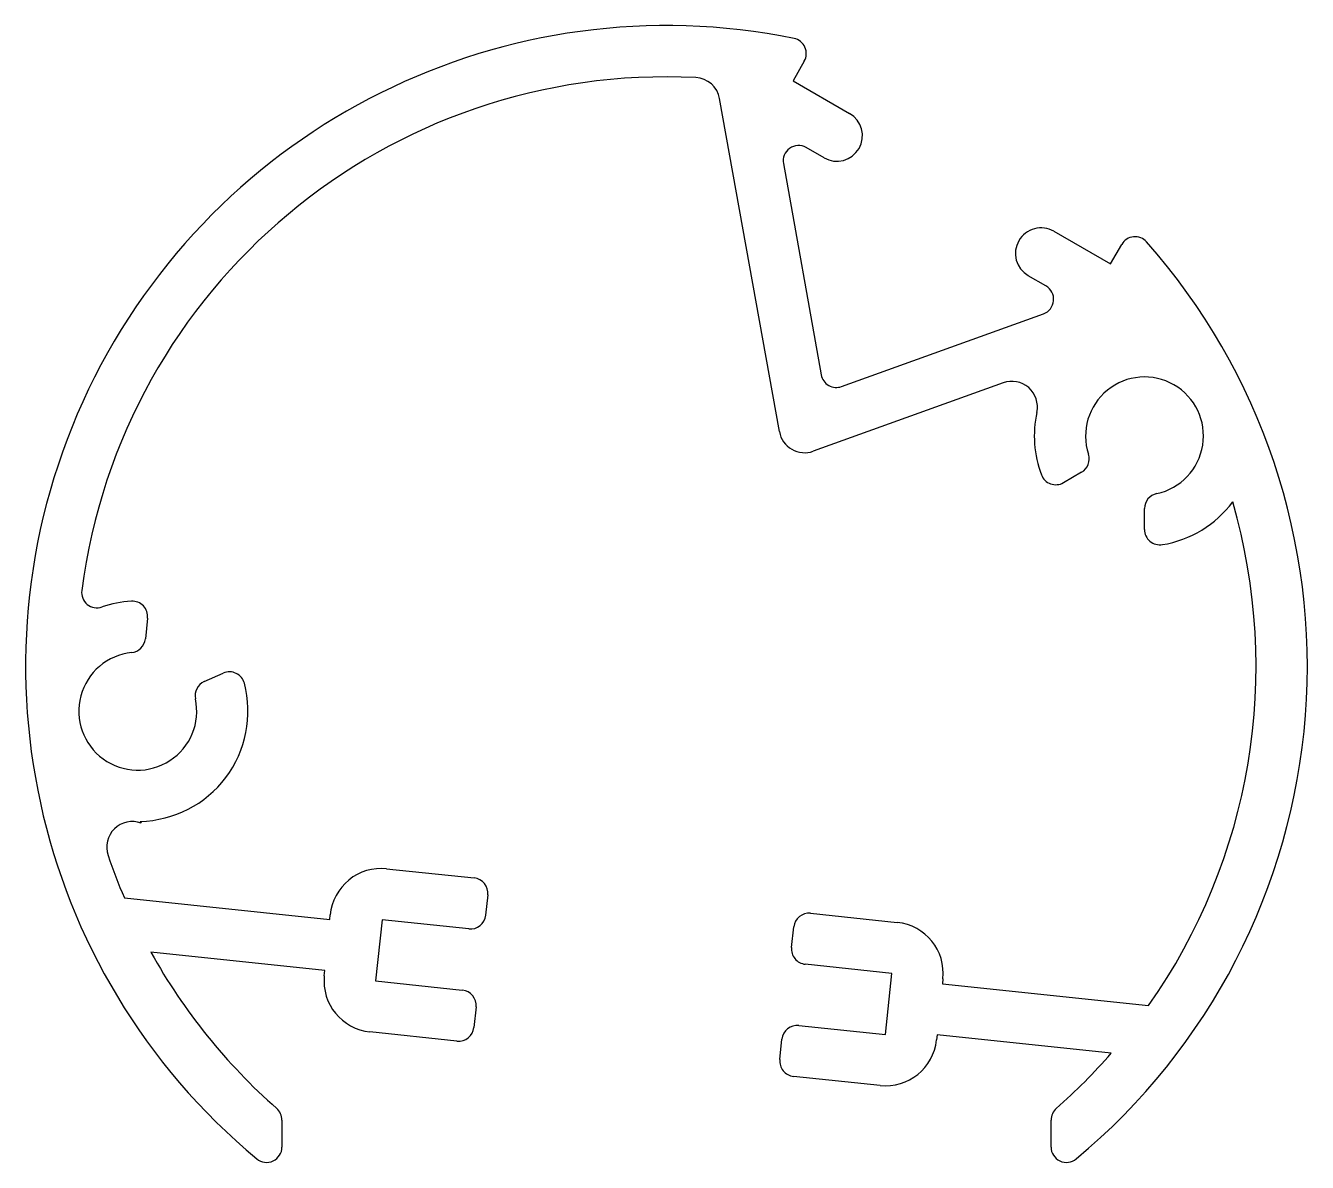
# Model space of a CAD drawing. Extents: x 2512.8 to 2537.8, y 1443.5 to 1465.7.
import ezdxf

# ---------------------------------------------------------------- set-up
doc = ezdxf.new("R2010")
doc.units = 0
doc.layers.get('0').update_dxf_attribs({"linetype": 'CONTINUOUS'})

msp = doc.modelspace()

# ---------------------------------------------------------------- linework, layer by layer
for p, q in [((2527.941, 1464.99), (2527.721, 1464.609)), ((2527.721, 1464.609), (2528.825, 1463.971)), ((2527.455, 1457.762), (2526.29, 1464.259)), ((2528.326, 1463.104), (2527.978, 1463.305)), ((2529.008, 1463.288), (2529.008, 1463.288)), ((2527.533, 1462.991), (2528.272, 1458.871)), ((2532.809, 1461.671), (2533.913, 1461.034)), ((2532.126, 1461.488), (2532.126, 1461.488)), ((2533.913, 1461.034), (2534.134, 1461.415)), ((2532.655, 1460.604), (2532.308, 1460.805)), ((2528.669, 1458.642), (2532.607, 1460.062)), ((2531.818, 1458.715), (2528.117, 1457.38)), ((2533.348, 1456.969), (2532.996, 1456.766)), ((2534.577, 1455.853), (2534.577, 1456.26)), ((2515.131, 1454.122), (2515.089, 1453.717)), ((2516.237, 1452.884), (2516.608, 1453.049)), ((2514.989, 1450.157), (2515.006, 1450.123)), ((2519.794, 1449.233), (2521.501, 1449.053)), ((2514.679, 1448.664), (2518.685, 1448.243)), ((2521.768, 1448.724), (2521.726, 1448.326)), ((2518.685, 1448.243), (2518.694, 1448.335)), ((2528.065, 1448.363), (2529.755, 1448.186)), ((2519.706, 1448.236), (2519.58, 1447.043)), ((2521.396, 1448.059), (2519.706, 1448.236)), ((2527.693, 1447.699), (2527.735, 1448.096)), ((2518.588, 1447.248), (2515.198, 1447.604)), ((2529.651, 1447.191), (2527.96, 1447.369)), ((2518.578, 1447.141), (2518.588, 1447.248)), ((2519.58, 1447.043), (2521.271, 1446.865)), ((2529.526, 1445.998), (2529.651, 1447.191)), ((2530.645, 1447.087), (2530.635, 1446.987)), ((2530.635, 1446.987), (2534.657, 1446.564)), ((2521.538, 1446.536), (2521.496, 1446.138)), ((2521.166, 1445.871), (2519.469, 1446.049)), ((2527.835, 1446.175), (2529.526, 1445.998)), ((2527.463, 1445.511), (2527.505, 1445.908)), ((2530.53, 1445.993), (2530.52, 1445.893)), ((2533.929, 1445.636), (2530.53, 1445.993)), ((2529.421, 1445.003), (2527.73, 1445.181)), ((2517.753, 1444.33), (2517.753, 1443.803)), ((2532.753, 1443.803), (2532.753, 1444.33))]:
    msp.add_line(p, q)
for centre, radius, start, end in [((2525.253, 1453.184), 12.5, 78.5197, 230.2571), ((2527.681, 1465.14), 0.3, 330, 78.5197), ((2525.253, 1453.184), 11.5, 87.1625, 172.612), ((2525.798, 1464.171), 0.5, 10.1657, 87.1625), ((2528.575, 1463.538), 0.5, 330, 60), ((2527.828, 1463.044), 0.3, 60.1452, 190.1657), ((2528.575, 1463.538), 0.5, 240.0726, 330), ((2532.559, 1461.238), 0.5, 60, 150), ((2534.393, 1461.265), 0.3, 41.4803, 150), ((2532.559, 1461.238), 0.5, 150, 239.9274), ((2525.253, 1453.184), 12.5, 309.7429, 41.4803), ((2532.505, 1460.344), 0.3, 289.8343, 59.9274), ((2528.567, 1458.924), 0.3, 190.1657, 289.8343), ((2534.577, 1457.678), 1.15, 281.9405, 198.0595), ((2531.988, 1458.244), 0.5, 347.6724, 109.8343), ((2534.577, 1457.678), 2.15, 167.6724, 200.6676), ((2527.947, 1457.85), 0.5, 190.1657, 289.8343), ((2533.198, 1457.229), 0.3, 300, 18.0595), ((2532.846, 1457.026), 0.3, 200.6676, 300), ((2534.877, 1456.26), 0.3, 101.9405, 180), ((2525.253, 1453.184), 11.5, 324.8573, 16.1859), ((2534.577, 1457.678), 2.15, 279.3324, 323.1718), ((2534.877, 1455.853), 0.3, 180, 279.3324), ((2514.146, 1454.624), 0.3, 172.612, 288.9169), ((2514.941, 1452.307), 2.15, 93.3324, 108.9169), ((2514.833, 1454.153), 0.3, 354, 93.3324), ((2514.79, 1453.749), 0.3, 275.9405, 354), ((2514.941, 1452.307), 1.15, 95.9405, 12.0595), ((2516.73, 1452.775), 0.3, 14.6676, 114), ((2514.941, 1452.307), 2.15, 271.2882, 14.6676), ((2516.359, 1452.61), 0.3, 114, 192.0595), ((2514.835, 1449.653), 0.5, 70.1084, 198.7236), ((2525.253, 1453.184), 11.5, 198.7236, 203.1427), ((2519.69, 1448.238), 1, 84, 174.4213), ((2521.47, 1448.755), 0.3, 354, 84), ((2521.428, 1448.357), 0.3, 264, 354), ((2528.033, 1448.065), 0.3, 84, 174), ((2529.651, 1447.191), 1, 354, 84), ((2525.253, 1453.184), 11.5, 209.0257, 228.6225), ((2527.992, 1447.667), 0.3, 174, 264), ((2519.573, 1447.044), 1, 174.4213, 264), ((2521.24, 1446.567), 0.3, 354, 84), ((2521.198, 1446.169), 0.3, 264, 354), ((2527.803, 1445.877), 0.3, 84, 174), ((2529.526, 1445.998), 1, 264, 354), ((2527.762, 1445.479), 0.3, 174, 264), ((2525.253, 1453.184), 11.5, 311.3775, 318.9743), ((2517.453, 1444.33), 0.3, 0, 48.6225), ((2533.053, 1444.33), 0.3, 131.3775, 180), ((2517.453, 1443.803), 0.3, 230.2571, 0), ((2533.053, 1443.803), 0.3, 180, 309.7429)]:
    msp.add_arc(centre, radius, start, end)

doc.saveas('drawing.dxf')
